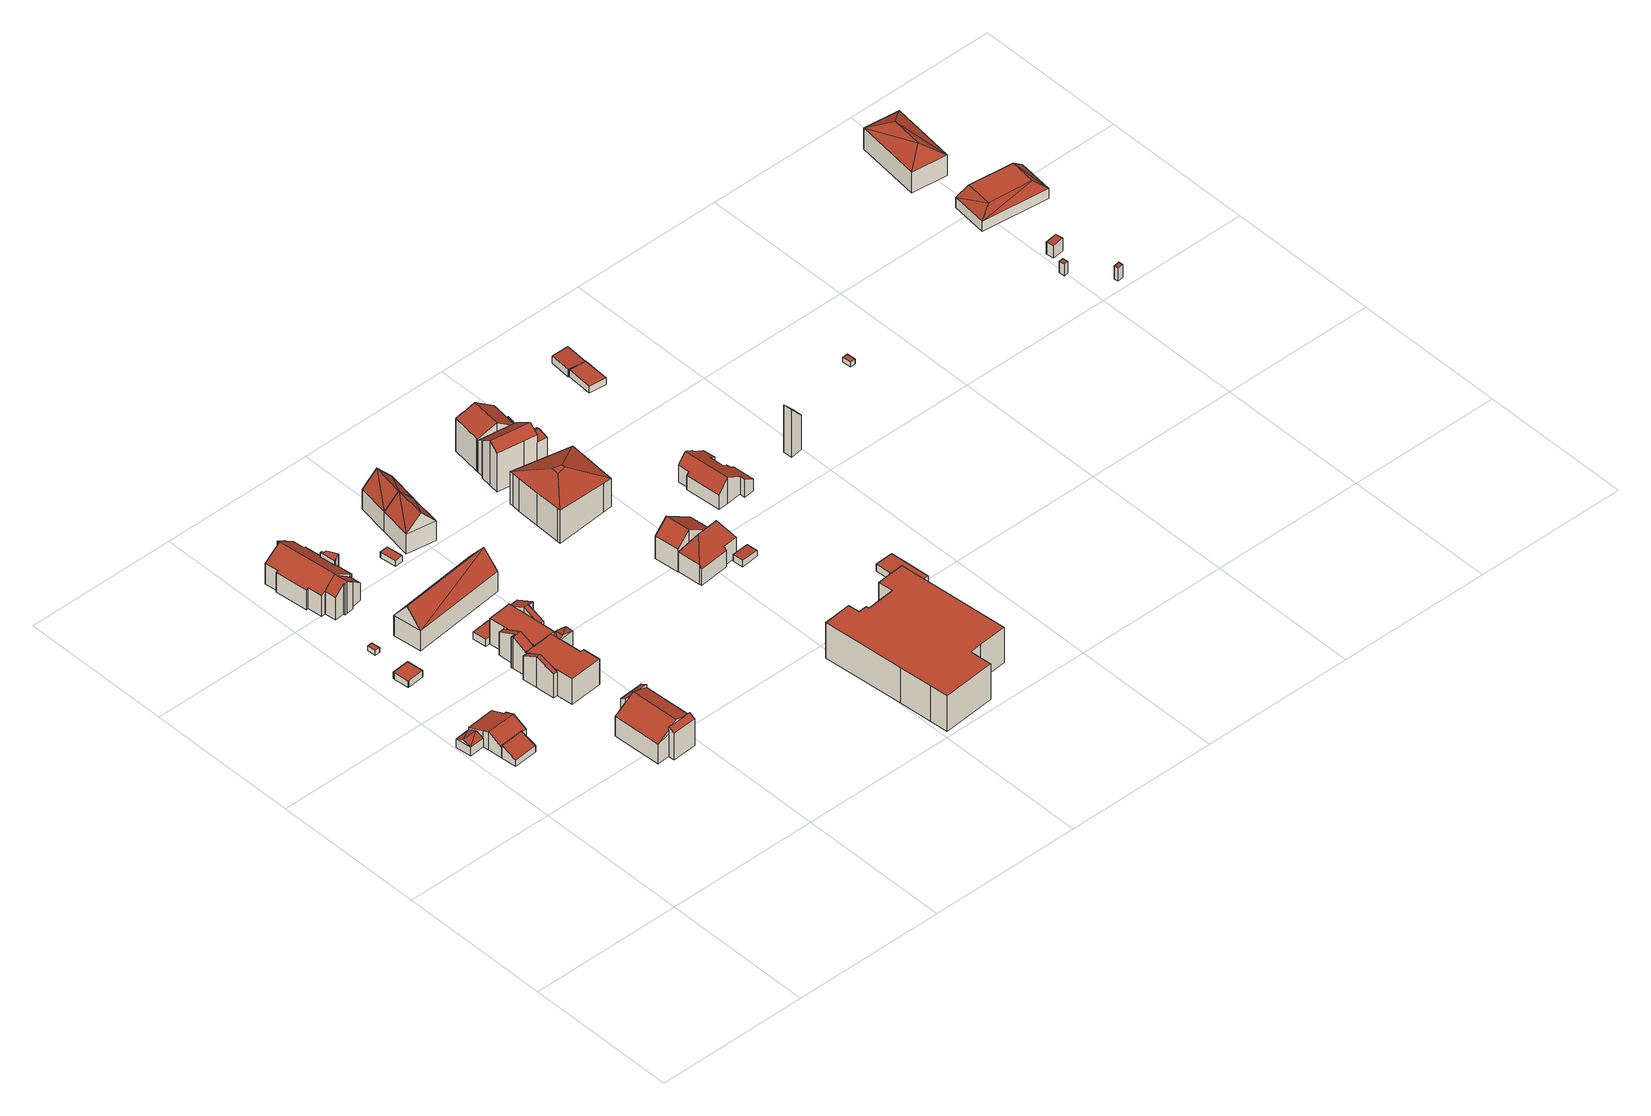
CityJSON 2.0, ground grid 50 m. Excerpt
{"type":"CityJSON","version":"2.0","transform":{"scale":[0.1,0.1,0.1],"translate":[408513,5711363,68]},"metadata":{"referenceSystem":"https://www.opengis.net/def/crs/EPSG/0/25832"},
"CityObjects":{
"building1":{"type":"Building","attributes":{"Gemeindeschluessel":"05978036","Geometrietyp2DReferenz":"3000","function":"31001_2460","roofType":"2100","measuredHeight":4.39},"geometry":[{"type":"MultiSurface","lod":"2","boundaries":[[[0,1,2,3]],[[1,4,5,2]],[[4,6,7,5]],[[6,0,3,7]],[[6,4,1,0]],[[3,2,5,7]]],"semantics":{"surfaces":[{"type":"WallSurface"},{"type":"RoofSurface"},{"type":"GroundSurface"}],"values":[0,0,0,0,1,2]}}]},
"building2":{"type":"Building","attributes":{"Gemeindeschluessel":"05978036","Geometrietyp2DReferenz":"3000","function":"31001_1000"},"children":["building2-1","building2-2"]},
"building2-1":{"type":"BuildingPart","attributes":{"roofType":"3100","measuredHeight":4.25},"parents":["building2"],"geometry":[{"type":"MultiSurface","lod":"2","boundaries":[[[8,9,10,11]],[[9,12,13,10]],[[12,14,15,13]],[[12,9,16]],[[17,9,8]],[[9,17,16]],[[14,16,17]],[[16,14,12]],[[11,10,13,15]],[[11,15,14,8]],[[8,14,17]]],"semantics":{"surfaces":[{"type":"WallSurface"},{"type":"RoofSurface"},{"type":"GroundSurface"},{"type":"ClosureSurface"}],"values":[0,0,0,0,1,1,1,1,2,3,3]}}]},
"building2-2":{"type":"BuildingPart","attributes":{"roofType":"3100","measuredHeight":6.47},"parents":["building2"],"geometry":[{"type":"MultiSurface","lod":"2","boundaries":[[[18,19,20,21]],[[19,22,8,11,20]],[[23,24,25,15,14]],[[24,26,27,25]],[[26,28,29,27]],[[28,30,31,29]],[[30,32,33,31]],[[32,34,35,33]],[[34,18,21,35]],[[30,28,26,24,23,22,19]],[[19,18,34,32,30]],[[21,20,11,15,25,27,29,31,33,35]],[[23,14,17,8,22]],[[14,15,11,8]],[[14,8,17]]],"semantics":{"surfaces":[{"type":"WallSurface"},{"type":"RoofSurface"},{"type":"GroundSurface"},{"type":"ClosureSurface"}],"values":[0,0,0,0,0,0,0,0,0,1,1,2,0,3,3]}}]},
"building3":{"type":"Building","attributes":{"Gemeindeschluessel":"05978036","Geometrietyp2DReferenz":"3000","function":"31001_2460","roofType":"1000","measuredHeight":2.22},"geometry":[{"type":"MultiSurface","lod":"2","boundaries":[[[36,37,38,39]],[[37,40,41,38]],[[40,42,43,41]],[[42,44,45,43]],[[44,46,47,45]],[[46,36,39,47]],[[46,44,42,40,37,36]],[[39,38,41,43,45,47]]],"semantics":{"surfaces":[{"type":"WallSurface"},{"type":"RoofSurface"},{"type":"GroundSurface"}],"values":[0,0,0,0,0,0,1,2]}}]},
"building4":{"type":"Building","attributes":{"Gemeindeschluessel":"05978036","Geometrietyp2DReferenz":"3000","function":"31001_2500","roofType":"1000","measuredHeight":1.72},"geometry":[{"type":"MultiSurface","lod":"2","boundaries":[[[48,49,50,51]],[[49,52,53,50]],[[52,54,55,53]],[[54,48,51,55]],[[54,52,49,48]],[[51,50,53,55]]],"semantics":{"surfaces":[{"type":"WallSurface"},{"type":"RoofSurface"},{"type":"GroundSurface"}],"values":[0,0,0,0,1,2]}}]},
"building5":{"type":"Building","attributes":{"Gemeindeschluessel":"05978036","Geometrietyp2DReferenz":"3000","function":"31001_2000"},"children":["building5-1","building5-2","building5-3"]},
"building5-1":{"type":"BuildingPart","attributes":{"roofType":"3100","measuredHeight":11.68},"parents":["building5"],"geometry":[{"type":"MultiSurface","lod":"2","boundaries":[[[56,57,58,59]],[[60,61,62,63]],[[57,56,64,65,66,67]],[[61,60,68,69,66,65,70,71]],[[59,58,72,63,62,73]],[[60,63,72,74]],[[74,72,58,57]],[[73,62,61,75]],[[59,73,75,56]],[[74,68,60]],[[67,66,69]],[[57,67,69,68,74]],[[65,64,70]],[[71,75,61]],[[70,64,56,75,71]]],"semantics":{"surfaces":[{"type":"WallSurface"},{"type":"RoofSurface"},{"type":"GroundSurface"},{"type":"ClosureSurface"}],"values":[0,0,1,1,2,0,3,0,3,0,0,3,0,0,3]}}]},
"building5-2":{"type":"BuildingPart","attributes":{"roofType":"2100","measuredHeight":10.91},"parents":["building5"],"geometry":[{"type":"MultiSurface","lod":"2","boundaries":[[[76,77,56,59,78]],[[79,80,81,73,75,71]],[[80,76,78,81]],[[80,79,70,64,77,76]],[[78,59,73,81]],[[71,70,79]],[[64,56,77]],[[73,59,56,75]],[[75,56,64,70,71]]],"semantics":{"surfaces":[{"type":"WallSurface"},{"type":"RoofSurface"},{"type":"GroundSurface"},{"type":"ClosureSurface"}],"values":[0,0,0,1,2,0,0,3,3]}}]},
"building5-3":{"type":"BuildingPart","attributes":{"roofType":"2100","measuredHeight":10.72},"parents":["building5"],"geometry":[{"type":"MultiSurface","lod":"2","boundaries":[[[82,83,68,74,72,84]],[[85,86,87,58,57]],[[86,82,84,87]],[[86,85,67,69,83,82]],[[84,72,58,87]],[[85,57,67]],[[69,68,83]],[[57,58,72,74]],[[57,74,68,69,67]]],"semantics":{"surfaces":[{"type":"WallSurface"},{"type":"RoofSurface"},{"type":"GroundSurface"},{"type":"ClosureSurface"}],"values":[0,0,0,1,2,0,0,3,3]}}]},
"building6":{"type":"Building","attributes":{"Gemeindeschluessel":"05978036","Geometrietyp2DReferenz":"3000","function":"31001_1000"},"children":["building6-1","building6-2","building6-3"]},
"building6-1":{"type":"BuildingPart","attributes":{"roofType":"9999","measuredHeight":9.09},"parents":["building6"],"geometry":[{"type":"MultiSurface","lod":"2","boundaries":[[[88,89,90,91,92,93,94,95,96,97]],[[97,96,98,99,100]],[[101,98,96,95]],[[102,101,95,94]],[[103,102,94,93]],[[93,92,104,105,103]],[[92,91,106,104]],[[91,90,107,106]],[[90,89,108,107]],[[89,88,109,108]],[[88,97,100,109]],[[101,110,99,98]],[[102,111,110,101]],[[103,105,111,102]],[[100,99,110,111,105,104,106,107,108,109]]],"semantics":{"surfaces":[{"type":"RoofSurface"},{"type":"WallSurface"},{"type":"GroundSurface"}],"values":[0,1,1,1,1,1,1,1,1,1,1,1,1,1,2]}}]},
"building6-2":{"type":"BuildingPart","attributes":{"roofType":"3100","measuredHeight":11.59},"parents":["building6"],"geometry":[{"type":"MultiSurface","lod":"2","boundaries":[[[112,113,114,115]],[[113,116,117,114]],[[116,118,119,117]],[[118,120,121,119]],[[120,122,123,121]],[[122,124,125,123]],[[126,127,128,129]],[[127,112,115,128]],[[130,131,124,122,120,118,116]],[[116,113,112,127,126,132,133,130]],[[115,114,117,119,121,123,125,134,135,129,128]],[[136,131,130]],[[134,125,124,131,136]],[[133,136,130]],[[126,129,135,132]],[[132,135,134,136,133]]],"semantics":{"surfaces":[{"type":"WallSurface"},{"type":"RoofSurface"},{"type":"GroundSurface"},{"type":"ClosureSurface"}],"values":[0,0,0,0,0,0,0,0,1,1,2,0,3,0,3,3]}}]},
"building6-3":{"type":"BuildingPart","attributes":{"roofType":"3100","measuredHeight":11.38},"parents":["building6"],"geometry":[{"type":"MultiSurface","lod":"2","boundaries":[[[137,138,139,140]],[[138,141,142,139]],[[141,103,105,142]],[[98,143,144,99]],[[143,145,126,129,144]],[[146,147,148,125,124]],[[147,149,150,148]],[[149,151,152,150]],[[151,153,154,152]],[[153,155,156,154]],[[155,157,158,156]],[[157,159,160,158]],[[159,161,162,160]],[[161,163,164,162]],[[163,165,166,164]],[[165,167,168,166]],[[167,137,140,168]],[[163,161,159,157,155,153,151,149,147,146,131,136,133,169]],[[169,145,143,98,101,102,103,141,138,137,167,165,163]],[[140,139,142,105,111,110,99,144,129,135,134,125,148,150,152,154,156,158,160,162,164,166,168]],[[111,105,103,102]],[[101,110,111,102]],[[98,99,110,101]],[[132,126,145,169]],[[135,129,126,132]],[[146,124,131]],[[133,132,169]],[[124,125,134,136,131]],[[136,134,135,132,133]]],"semantics":{"surfaces":[{"type":"WallSurface"},{"type":"RoofSurface"},{"type":"GroundSurface"},{"type":"ClosureSurface"}],"values":[0,0,0,0,0,0,0,0,0,0,0,0,0,0,0,0,0,1,1,2,3,3,3,0,3,0,0,3,3]}}]},
"building7":{"type":"Building","attributes":{"Gemeindeschluessel":"05978036","Geometrietyp2DReferenz":"3000","function":"31001_1000"},"children":["building7-1","building7-2","building7-3","building7-4","building7-5","building7-6"]},
"building7-1":{"type":"BuildingPart","attributes":{"roofType":"3100","measuredHeight":11.23},"parents":["building7"],"geometry":[{"type":"MultiSurface","lod":"2","boundaries":[[[170,171,172,173]],[[174,175,176,177]],[[175,178,179,176]],[[178,180,181,179]],[[180,170,173,181]],[[175,174,182,183,184,185]],[[185,186,171,170,180,178,175]],[[173,172,187,188,189,177,176,179,181]],[[190,186,185]],[[187,172,171,186,190]],[[184,190,185]],[[187,190,184,183,188]],[[189,188,183,182]],[[177,189,182,174]]],"semantics":{"surfaces":[{"type":"WallSurface"},{"type":"RoofSurface"},{"type":"GroundSurface"},{"type":"ClosureSurface"}],"values":[0,0,0,0,0,1,1,2,0,3,0,3,3,3]}}]},
"building7-2":{"type":"BuildingPart","attributes":{"roofType":"1000","measuredHeight":9.14},"parents":["building7"],"geometry":[{"type":"MultiSurface","lod":"2","boundaries":[[[191,192,193,194]],[[192,195,196,197,193]],[[198,199,200,201,202,203]],[[204,191,194,172,171]],[[204,186,190,184,205,206,199,198,207,208,209,195,192,191]],[[194,193,197,210,202,201,211,188,187,172]],[[209,196,195]],[[203,207,198]],[[202,210,208,207,203]],[[210,197,196,209,208]],[[212,200,199,206]],[[211,201,200,212]],[[188,211,212,206,205,183]],[[184,183,205]],[[171,186,204]],[[172,187,190,186,171]],[[187,188,183,184,190]]],"semantics":{"surfaces":[{"type":"WallSurface"},{"type":"RoofSurface"},{"type":"GroundSurface"},{"type":"ClosureSurface"}],"values":[0,0,0,0,1,2,0,0,3,3,0,3,3,0,0,3,3]}}]},
"building7-3":{"type":"BuildingPart","attributes":{"roofType":"3100","measuredHeight":8.81},"parents":["building7"],"geometry":[{"type":"MultiSurface","lod":"2","boundaries":[[[213,214,215,216]],[[200,217,218,201]],[[217,213,216,218]],[[219,213,217]],[[217,220,219]],[[214,219,220]],[[220,221,212,214]],[[212,221,200]],[[200,221,220,217]],[[213,219,214]],[[216,215,211,201,218]],[[211,215,214,212]],[[201,211,212,200]]],"semantics":{"surfaces":[{"type":"WallSurface"},{"type":"RoofSurface"},{"type":"GroundSurface"},{"type":"ClosureSurface"}],"values":[0,0,0,1,1,1,1,0,0,0,2,3,3]}}]},
"building7-4":{"type":"BuildingPart","attributes":{"roofType":"3100","measuredHeight":11.18},"parents":["building7"],"geometry":[{"type":"MultiSurface","lod":"2","boundaries":[[[222,203,202,223]],[[196,224,225,197]],[[224,226,227,225]],[[226,228,229,227]],[[228,230,231,229]],[[230,222,223,231]],[[226,224,196,209,232]],[[232,207,203,222,230,228,226]],[[223,202,210,197,225,227,229,231]],[[208,207,232]],[[210,202,203,207,208]],[[209,208,232]],[[210,208,209,196,197]]],"semantics":{"surfaces":[{"type":"WallSurface"},{"type":"RoofSurface"},{"type":"GroundSurface"},{"type":"ClosureSurface"}],"values":[0,0,0,0,0,0,1,1,2,0,3,0,3]}}]},
"building7-5":{"type":"BuildingPart","attributes":{"roofType":"3100","measuredHeight":11.1},"parents":["building7"],"geometry":[{"type":"MultiSurface","lod":"2","boundaries":[[[233,234,235,236]],[[234,237,238,235]],[[237,239,240,238]],[[239,241,242,240]],[[237,234,233,243,244]],[[244,245,241,239,237]],[[246,236,235,238,240,242]],[[243,247,244]],[[233,236,246,247,243]],[[247,245,244]],[[242,241,245,247,246]]],"semantics":{"surfaces":[{"type":"WallSurface"},{"type":"RoofSurface"},{"type":"GroundSurface"},{"type":"ClosureSurface"}],"values":[0,0,0,0,1,1,2,0,3,0,3]}}]},
"building7-6":{"type":"BuildingPart","attributes":{"roofType":"1000","measuredHeight":9.16},"parents":["building7"],"geometry":[{"type":"MultiSurface","lod":"2","boundaries":[[[248,249,250,215,214]],[[249,251,252,250]],[[251,253,254,252]],[[253,255,256,254]],[[255,257,233,236,256]],[[258,259,174,177,242,241]],[[260,182,189,182]],[[260,259,258,245,247,243,257,255,253,251,249,248,206,205]],[[188,211,215,250,252,254,256,236,246,242,177,189]],[[188,183,205,206,212,211]],[[214,212,206,248]],[[214,215,211,212]],[[241,245,258]],[[243,233,257]],[[246,236,233,243,247]],[[242,246,247,245,241]],[[182,174,259,260]],[[182,189,177,174]],[[183,182,260,205]],[[183,188,189,182]]],"semantics":{"surfaces":[{"type":"WallSurface"},{"type":"RoofSurface"},{"type":"GroundSurface"},{"type":"ClosureSurface"}],"values":[0,0,0,0,0,0,0,1,2,3,0,3,0,0,3,3,0,3,0,3]}}]},
"building8":{"type":"Building","attributes":{"Gemeindeschluessel":"05978036","Geometrietyp2DReferenz":"3000","function":"31001_2460","roofType":"1000","measuredHeight":2.55},"geometry":[{"type":"MultiSurface","lod":"2","boundaries":[[[261,262,263,264]],[[262,265,266,263]],[[265,267,193,266]],[[267,268,194,193]],[[268,261,264,194]],[[268,267,265,262,261]],[[264,263,266,193,194]]],"semantics":{"surfaces":[{"type":"WallSurface"},{"type":"RoofSurface"},{"type":"GroundSurface"}],"values":[0,0,0,0,0,1,2]}}]},
"building9":{"type":"Building","attributes":{"Gemeindeschluessel":"05978036","Geometrietyp2DReferenz":"3000","function":"31001_1000","roofType":"3100","measuredHeight":13.26},"geometry":[{"type":"MultiSurface","lod":"2","boundaries":[[[269,270,271,272]],[[270,273,274,271]],[[273,275,276,274]],[[275,269,272,276]],[[273,270,277]],[[269,275,278]],[[270,278,277]],[[278,270,269]],[[275,277,278]],[[277,275,273]],[[272,271,274,276]]],"semantics":{"surfaces":[{"type":"WallSurface"},{"type":"RoofSurface"},{"type":"GroundSurface"}],"values":[0,0,0,0,0,0,1,1,1,1,2]}}]},
"building10":{"type":"Building","attributes":{"Gemeindeschluessel":"05978036","Geometrietyp2DReferenz":"3000","function":"31001_2460","roofType":"1000","measuredHeight":2.12},"geometry":[{"type":"MultiSurface","lod":"2","boundaries":[[[279,280,281,282]],[[280,283,284,281]],[[283,285,286,284]],[[285,279,282,286]],[[285,283,280,279]],[[282,281,284,286]]],"semantics":{"surfaces":[{"type":"WallSurface"},{"type":"RoofSurface"},{"type":"GroundSurface"}],"values":[0,0,0,0,1,2]}}]},
"building11":{"type":"Building","attributes":{"Gemeindeschluessel":"05978036","Geometrietyp2DReferenz":"3000","function":"31001_1000","roofType":"3100","measuredHeight":12.4},"geometry":[{"type":"MultiSurface","lod":"2","boundaries":[[[287,288,289,290]],[[288,291,292,289]],[[291,293,294,292]],[[293,287,290,294]],[[291,288,295]],[[287,293,296]],[[295,287,296]],[[287,295,288]],[[291,296,293]],[[296,291,295]],[[290,289,292,294]]],"semantics":{"surfaces":[{"type":"WallSurface"},{"type":"RoofSurface"},{"type":"GroundSurface"}],"values":[0,0,0,0,0,0,1,1,1,1,2]}}]},
"building12":{"type":"Building","attributes":{"Gemeindeschluessel":"05978036","Geometrietyp2DReferenz":"3000","function":"31001_1000","roofType":"3100","measuredHeight":12.44},"geometry":[{"type":"MultiSurface","lod":"2","boundaries":[[[297,298,299,294]],[[298,300,301,299]],[[300,302,290,301]],[[302,297,294,290]],[[300,298,303]],[[297,302,296]],[[297,303,298]],[[303,297,296]],[[296,300,303]],[[300,296,302]],[[294,299,301,290]]],"semantics":{"surfaces":[{"type":"WallSurface"},{"type":"RoofSurface"},{"type":"GroundSurface"}],"values":[0,0,0,0,0,0,1,1,1,1,2]}}]},
"building13":{"type":"Building","attributes":{"Gemeindeschluessel":"05978036","Geometrietyp2DReferenz":"3000","function":"31001_3015","roofType":"1000","measuredHeight":12.8},"geometry":[{"type":"MultiSurface","lod":"2","boundaries":[[[304,305,306,307]],[[305,308,309,306]],[[308,310,311,309]],[[310,312,313,311]],[[312,314,315,313]],[[314,316,317,315]],[[316,318,319,317]],[[318,320,321,319]],[[320,322,323,321]],[[322,324,325,323]],[[324,326,327,325]],[[326,328,329,327]],[[328,330,331,329]],[[330,332,333,331]],[[332,304,307,333]],[[332,330,328,326,324,322,320,318,316,314,312,310,308,305,304]],[[307,306,309,311,313,315,317,319,321,323,325,327,329,331,333]]],"semantics":{"surfaces":[{"type":"WallSurface"},{"type":"RoofSurface"},{"type":"GroundSurface"}],"values":[0,0,0,0,0,0,0,0,0,0,0,0,0,0,0,1,2]}}]},
"building14":{"type":"Building","attributes":{"Gemeindeschluessel":"05978036","Geometrietyp2DReferenz":"3000","function":"31001_1000","roofType":"5000","measuredHeight":13.43},"geometry":[{"type":"MultiSurface","lod":"2","boundaries":[[[334,335,336,337]],[[335,338,339,336]],[[338,340,341,339]],[[340,342,343,341]],[[342,344,345,343]],[[344,346,347,345]],[[346,348,349,347]],[[348,350,351,349]],[[350,334,337,351]],[[346,344,342,340,338,352,353]],[[338,335,352]],[[335,334,350,348,353,352]],[[348,346,353]],[[337,336,339,341,343,345,347,349,351]]],"semantics":{"surfaces":[{"type":"WallSurface"},{"type":"RoofSurface"},{"type":"GroundSurface"}],"values":[0,0,0,0,0,0,0,0,0,1,1,1,1,2]}}]},
"building15":{"type":"Building","attributes":{"Gemeindeschluessel":"05978036","Geometrietyp2DReferenz":"3000","function":"31001_1000","roofType":"3100","measuredHeight":12.25},"geometry":[{"type":"MultiSurface","lod":"2","boundaries":[[[354,355,356,357]],[[355,358,359,356]],[[358,360,361,359]],[[360,362,363,361]],[[362,364,365,363]],[[364,366,367,365]],[[366,368,369,367]],[[368,370,371,369]],[[370,354,357,371]],[[366,364,362,360]],[[360,358,355,354,370,368,366]],[[357,356,359,361,363,365,367,369,371]]],"semantics":{"surfaces":[{"type":"WallSurface"},{"type":"RoofSurface"},{"type":"GroundSurface"}],"values":[0,0,0,0,0,0,0,0,0,1,1,2]}}]},
"building16":{"type":"Building","attributes":{"Gemeindeschluessel":"05978036","Geometrietyp2DReferenz":"3000","function":"31001_1000","roofType":"9999","measuredHeight":14.94},"geometry":[{"type":"MultiSurface","lod":"2","boundaries":[[[372,373,374,375]],[[373,376,377,374]],[[376,378,379,377]],[[378,380,381,379]],[[380,382,383,381]],[[382,384,385,383]],[[384,386,387,385]],[[386,388,389,387]],[[388,390,391,389]],[[390,372,375,391]],[[372,390,392,393]],[[376,373,372,393,394]],[[386,384,382,380,378,376,394,395]],[[390,388,386,395,392]],[[395,394,393,392]],[[375,374,377,379,381,383,385,387,389,391]]],"semantics":{"surfaces":[{"type":"WallSurface"},{"type":"RoofSurface"},{"type":"GroundSurface"}],"values":[0,0,0,0,0,0,0,0,0,0,1,1,1,1,1,2]}}]},
"building17":{"type":"Building","attributes":{"Gemeindeschluessel":"05978036","Geometrietyp2DReferenz":"3000","function":"31001_1100"},"children":["building17-1","building17-2"]},
"building17-1":{"type":"BuildingPart","attributes":{"roofType":"3100","measuredHeight":11.83},"parents":["building17"],"geometry":[{"type":"MultiSurface","lod":"2","boundaries":[[[396,397,398,399]],[[397,400,401,398]],[[400,402,403,401]],[[402,404,405,403]],[[404,406,407,405]],[[406,408,409,407]],[[404,402,400,397,396,410]],[[410,411,408,406,404]],[[412,399,398,401,403,405,407,409,413]],[[396,399,412,410]],[[412,413,411,410]],[[413,409,408,411]]],"semantics":{"surfaces":[{"type":"WallSurface"},{"type":"RoofSurface"},{"type":"GroundSurface"},{"type":"ClosureSurface"}],"values":[0,0,0,0,0,0,1,1,2,3,3,3]}}]},
"building17-2":{"type":"BuildingPart","attributes":{"roofType":"3100","measuredHeight":16.18},"parents":["building17"],"geometry":[{"type":"MultiSurface","lod":"2","boundaries":[[[414,415,416,417]],[[415,418,419,416]],[[418,420,421,419]],[[420,422,423,421]],[[422,424,425,423]],[[424,426,396,399,425]],[[427,428,429,409,408]],[[428,414,417,429]],[[430,426,424,422,420,418,415]],[[415,414,428,427,430]],[[417,416,419,421,423,425,399,412,413,409,429]],[[411,410,396,426,430]],[[412,399,396,410]],[[413,412,410,411]],[[427,408,411,430]],[[413,411,408,409]]],"semantics":{"surfaces":[{"type":"WallSurface"},{"type":"RoofSurface"},{"type":"GroundSurface"},{"type":"ClosureSurface"}],"values":[0,0,0,0,0,0,0,0,1,1,2,0,3,3,0,3]}}]},
"building18":{"type":"Building","attributes":{"Gemeindeschluessel":"05978036","Geometrietyp2DReferenz":"3000","function":"31001_2460","roofType":"2100","measuredHeight":2.41},"geometry":[{"type":"MultiSurface","lod":"2","boundaries":[[[431,432,433,434]],[[432,435,436,433]],[[435,437,438,436]],[[437,431,434,438]],[[437,435,432,431]],[[434,433,436,438]]],"semantics":{"surfaces":[{"type":"WallSurface"},{"type":"RoofSurface"},{"type":"GroundSurface"}],"values":[0,0,0,0,1,2]}}]},
"building19":{"type":"Building","attributes":{"Gemeindeschluessel":"05978036","Geometrietyp2DReferenz":"3000","function":"31001_2460","roofType":"1000","measuredHeight":2.88},"geometry":[{"type":"MultiSurface","lod":"2","boundaries":[[[439,440,441,442]],[[440,443,444,441]],[[443,445,446,444]],[[445,447,448,446]],[[447,449,450,448]],[[449,439,442,450]],[[449,447,445,443,440,439]],[[442,441,444,446,448,450]]],"semantics":{"surfaces":[{"type":"WallSurface"},{"type":"RoofSurface"},{"type":"GroundSurface"}],"values":[0,0,0,0,0,0,1,2]}}]},
"building20":{"type":"Building","attributes":{"Gemeindeschluessel":"05978036","Geometrietyp2DReferenz":"3000","function":"51009_1610","roofType":"2100","measuredHeight":3.64},"geometry":[{"type":"MultiSurface","lod":"2","boundaries":[[[451,452,453,454]],[[452,455,456,453]],[[455,457,458,456]],[[457,459,460,458]],[[459,461,462,460]],[[461,451,454,462]],[[461,459,457,455,452,451]],[[454,453,456,458,460,462]]],"semantics":{"surfaces":[{"type":"WallSurface"},{"type":"RoofSurface"},{"type":"GroundSurface"}],"values":[0,0,0,0,0,0,1,2]}}]},
"building21":{"type":"Building","attributes":{"Gemeindeschluessel":"05978036","Geometrietyp2DReferenz":"3000","function":"31001_1100"},"children":["building21-1","building21-2"]},
"building21-1":{"type":"BuildingPart","attributes":{"roofType":"3100","measuredHeight":14.34},"parents":["building21"],"geometry":[{"type":"MultiSurface","lod":"2","boundaries":[[[463,464,465,466,467]],[[464,468,469,465]],[[468,470,471,469]],[[470,472,473,471]],[[472,474,475,473]],[[474,476,460,475]],[[476,477,458,460]],[[477,478,479,458]],[[478,480,456,479]],[[480,481,482,456]],[[481,483,484,485,482]],[[478,477,476,474,472,470,468]],[[468,464,463,483,481,480,478]],[[485,466,465,469,471,473,475,460,458,479,456,482]],[[467,484,483,463]],[[467,466,485,484]]],"semantics":{"surfaces":[{"type":"WallSurface"},{"type":"RoofSurface"},{"type":"GroundSurface"},{"type":"ClosureSurface"}],"values":[0,0,0,0,0,0,0,0,0,0,0,1,1,2,0,3]}}]},
"building21-2":{"type":"BuildingPart","attributes":{"roofType":"2100","measuredHeight":4.24},"parents":["building21"],"geometry":[{"type":"MultiSurface","lod":"2","boundaries":[[[486,487,488,489]],[[487,490,491,488]],[[490,492,493,491]],[[492,494,495,493]],[[494,496,497,495]],[[496,498,499,497]],[[498,467,466,499]],[[484,500,501,485]],[[500,486,489,501]],[[500,484,467,498,496,494,492,490,487,486]],[[489,488,491,493,495,497,499,466,485,501]],[[485,466,467,484]]],"semantics":{"surfaces":[{"type":"WallSurface"},{"type":"RoofSurface"},{"type":"GroundSurface"},{"type":"ClosureSurface"}],"values":[0,0,0,0,0,0,0,0,0,1,2,3]}}]},
"building22":{"type":"Building","attributes":{"Gemeindeschluessel":"05978036","Geometrietyp2DReferenz":"3000","function":"31001_2460","roofType":"2100","measuredHeight":3.07},"geometry":[{"type":"MultiSurface","lod":"2","boundaries":[[[502,503,504,505]],[[503,506,507,504]],[[506,508,509,507]],[[508,510,511,509]],[[510,512,513,511]],[[512,514,515,513]],[[514,516,517,515]],[[516,502,505,517]],[[516,514,512,510,508,506,503,502]],[[505,504,507,509,511,513,515,517]]],"semantics":{"surfaces":[{"type":"WallSurface"},{"type":"RoofSurface"},{"type":"GroundSurface"}],"values":[0,0,0,0,0,0,0,0,1,2]}}]},
"building23":{"type":"Building","attributes":{"Gemeindeschluessel":"05978036","Geometrietyp2DReferenz":"3000","function":"31001_2500","roofType":"1000","measuredHeight":2.53},"geometry":[{"type":"MultiSurface","lod":"2","boundaries":[[[518,519,520,521]],[[519,522,523,520]],[[522,524,525,523]],[[524,526,527,525]],[[526,528,529,527]],[[528,530,531,529]],[[530,518,521,531]],[[530,528,526,524,522,519,518]],[[521,520,523,525,527,529,531]]],"semantics":{"surfaces":[{"type":"WallSurface"},{"type":"RoofSurface"},{"type":"GroundSurface"}],"values":[0,0,0,0,0,0,0,1,2]}}]},
"building24":{"type":"Building","attributes":{"Gemeindeschluessel":"05978036","Geometrietyp2DReferenz":"3000","function":"31001_1000","roofType":"3100","measuredHeight":9.23},"geometry":[{"type":"MultiSurface","lod":"2","boundaries":[[[532,533,534,535]],[[533,536,537,534]],[[536,538,539,537]],[[538,540,541,539]],[[540,542,543,541]],[[542,544,545,543]],[[544,546,547,545]],[[546,548,549,547]],[[542,540,538,536,533,532,550,551,552,553,554,555,556,557,558,559,560]],[[560,561,548,546,544,542]],[[549,562,563,564,565,566,567,568,569,570,571,572,573,535,534,537,539,541,543,545,547]],[[548,561,562,549]],[[561,560,563,562]],[[560,559,564,563]],[[559,558,565,564]],[[558,557,566,565]],[[557,556,567,566]],[[556,555,568,567]],[[555,554,569,568]],[[554,553,570,569]],[[553,552,571,570]],[[552,551,572,571]],[[551,550,573,572]],[[550,532,535,573]]],"semantics":{"surfaces":[{"type":"WallSurface"},{"type":"RoofSurface"},{"type":"GroundSurface"}],"values":[0,0,0,0,0,0,0,0,1,1,2,0,0,0,0,0,0,0,0,0,0,0,0,0]}}]},
"building25":{"type":"Building","attributes":{"Gemeindeschluessel":"05978036","Geometrietyp2DReferenz":"3000","function":"31001_2460","roofType":"1000","measuredHeight":2.41},"geometry":[{"type":"MultiSurface","lod":"2","boundaries":[[[574,575,576,577]],[[575,578,579,576]],[[578,580,581,579]],[[580,574,577,581]],[[580,578,575,574]],[[577,576,579,581]]],"semantics":{"surfaces":[{"type":"WallSurface"},{"type":"RoofSurface"},{"type":"GroundSurface"}],"values":[0,0,0,0,1,2]}}]},
"building26":{"type":"Building","attributes":{"Gemeindeschluessel":"05978036","Geometrietyp2DReferenz":"3000","function":"31001_2460","roofType":"2100","measuredHeight":17.11},"geometry":[{"type":"MultiSurface","lod":"2","boundaries":[[[582,583,584,585]],[[583,586,587,584]],[[586,588,589,587]],[[588,582,585,589]],[[588,586,583,582]],[[585,584,587,589]]],"semantics":{"surfaces":[{"type":"WallSurface"},{"type":"RoofSurface"},{"type":"GroundSurface"}],"values":[0,0,0,0,1,2]}}]},
"building27":{"type":"Building","attributes":{"Gemeindeschluessel":"05978036","Geometrietyp2DReferenz":"3000","function":"31001_2460","roofType":"2100","measuredHeight":2.7},"geometry":[{"type":"MultiSurface","lod":"2","boundaries":[[[590,591,592,593]],[[591,594,595,592]],[[594,596,576,595]],[[596,597,577,576]],[[597,590,593,577]],[[597,596,594,591,590]],[[593,592,595,576,577]]],"semantics":{"surfaces":[{"type":"WallSurface"},{"type":"RoofSurface"},{"type":"GroundSurface"}],"values":[0,0,0,0,0,1,2]}}]},
"building28":{"type":"Building","attributes":{"Gemeindeschluessel":"05978036","Geometrietyp2DReferenz":"3000","function":"31001_2500","roofType":"1000","measuredHeight":1.69},"geometry":[{"type":"MultiSurface","lod":"2","boundaries":[[[598,599,600,601]],[[599,602,603,600]],[[602,604,605,603]],[[604,598,601,605]],[[604,602,599,598]],[[601,600,603,605]]],"semantics":{"surfaces":[{"type":"WallSurface"},{"type":"RoofSurface"},{"type":"GroundSurface"}],"values":[0,0,0,0,1,2]}}]},
"building29":{"type":"Building","attributes":{"Gemeindeschluessel":"05978036","Geometrietyp2DReferenz":"3000","function":"51009_1610","roofType":"2100","measuredHeight":4.13},"geometry":[{"type":"MultiSurface","lod":"2","boundaries":[[[606,607,608,609]],[[607,610,611,608]],[[610,612,613,611]],[[612,606,609,613]],[[612,610,607,606]],[[609,608,611,613]]],"semantics":{"surfaces":[{"type":"WallSurface"},{"type":"RoofSurface"},{"type":"GroundSurface"}],"values":[0,0,0,0,1,2]}}]},
"building30":{"type":"Building","attributes":{"Gemeindeschluessel":"05978036","Geometrietyp2DReferenz":"3000","function":"51009_1610","roofType":"2100","measuredHeight":4.78},"geometry":[{"type":"MultiSurface","lod":"2","boundaries":[[[614,615,616,617]],[[615,618,619,616]],[[618,620,621,619]],[[620,614,617,621]],[[620,618,615,614]],[[617,616,619,621]]],"semantics":{"surfaces":[{"type":"WallSurface"},{"type":"RoofSurface"},{"type":"GroundSurface"}],"values":[0,0,0,0,1,2]}}]},
"building31":{"type":"Building","attributes":{"Gemeindeschluessel":"05978036","Geometrietyp2DReferenz":"3000","function":"51009_1610","roofType":"2100","measuredHeight":4.63},"geometry":[{"type":"MultiSurface","lod":"2","boundaries":[[[622,623,624,625]],[[623,626,627,624]],[[626,628,629,627]],[[628,622,625,629]],[[628,626,623,622]],[[625,624,627,629]]],"semantics":{"surfaces":[{"type":"WallSurface"},{"type":"RoofSurface"},{"type":"GroundSurface"}],"values":[0,0,0,0,1,2]}}]},
"building32":{"type":"Building","attributes":{"Gemeindeschluessel":"05978036","Geometrietyp2DReferenz":"3000","function":"31001_1000","roofType":"9999","measuredHeight":7.41},"geometry":[{"type":"MultiSurface","lod":"2","boundaries":[[[630,631,632,633]],[[631,634,635,632]],[[634,636,637,635]],[[636,630,633,637]],[[631,638,639]],[[638,631,630]],[[634,639,640]],[[639,634,631]],[[640,636,634]],[[636,640,641]],[[630,641,638]],[[641,630,636]],[[641,640,639,638]],[[633,632,635,637]]],"semantics":{"surfaces":[{"type":"WallSurface"},{"type":"RoofSurface"},{"type":"GroundSurface"}],"values":[0,0,0,0,1,1,1,1,1,1,1,1,1,2]}}]},
"building33":{"type":"Building","attributes":{"Gemeindeschluessel":"05978036","Geometrietyp2DReferenz":"3000","function":"31001_1000","roofType":"3200","measuredHeight":11.27},"geometry":[{"type":"MultiSurface","lod":"2","boundaries":[[[642,643,644,645]],[[643,646,647,644]],[[646,648,649,647]],[[648,642,645,649]],[[646,643,650]],[[642,648,651]],[[643,651,650]],[[651,643,642]],[[650,648,646]],[[648,650,651]],[[645,644,647,649]]],"semantics":{"surfaces":[{"type":"WallSurface"},{"type":"RoofSurface"},{"type":"GroundSurface"}],"values":[0,0,0,0,1,1,1,1,1,1,2]}}]}
},
"vertices":[
[66,698,32],[62,749,54],[62,749,10],[66,698,10],[140,756,54],[140,756,10],[145,705,32],[145,705,10],
[56,816,40],[6,811,40],[6,811,9],[56,816,9],[1,864,40],[1,864,9],[51,868,40],[51,868,9],[3,838,52],[54,842,52],
[62,749,48],[58,796,74],[58,796,9],[62,749,9],[56,816,67],[51,868,48],[143,876,48],[143,876,9],[147,830,65],[147,830,9],[154,830,65],[154,830,9],[156,804,74],[156,804,9],[160,758,48],[160,758,9],[140,756,48],[140,756,9],
[72,1128,30],[71,1128,30],[71,1128,7],[72,1128,7],[66,1178,30],[66,1178,7],[66,1183,30],[66,1183,7],[123,1188,30],[123,1188,7],[128,1134,30],[128,1134,7],
[110,1315,22],[112,1287,22],[112,1287,5],[110,1315,5],[95,1286,22],[95,1286,5],[93,1314,22],[93,1314,5],
[462,607,114],[471,447,114],[471,447,16],[462,607,16],[350,440,87],[341,600,87],[341,600,16],[350,440,16],[432,605,125],[410,604,132],[419,444,132],[446,446,123],[390,443,113],[405,443,123],[399,603,125],[381,602,113],[390,443,16],[381,602,16],[390,443,96],[381,602,96],
[461,627,113],[462,607,124],[461,627,16],[381,602,125],[380,622,113],[380,622,16],
[392,422,112],[390,443,123],[392,422,16],[471,447,123],[472,427,112],[472,427,16],
[231,1576,96],[218,1602,96],[215,1609,96],[207,1608,96],[205,1608,96],[204,1616,96],[198,1615,96],[204,1563,96],[210,1566,96],[228,1575,96],[210,1566,77],[210,1566,6],[228,1575,6],[204,1563,81],[198,1615,81],[204,1616,77],[205,1608,6],[204,1616,6],[207,1608,6],[215,1609,6],[218,1602,6],[231,1576,6],[204,1563,6],[198,1615,6],
[176,1469,101],[177,1463,101],[177,1463,6],[176,1469,6],[153,1460,121],[153,1460,6],[146,1459,115],[146,1459,6],[145,1465,115],[145,1465,6],[112,1461,87],[112,1461,6],[108,1498,87],[108,1498,6],[210,1509,70],[214,1473,70],[214,1473,6],[210,1509,6],[148,1503,121],[122,1500,99],[152,1503,118],[151,1503,119],[148,1503,6],[152,1503,6],[148,1503,117],
[187,1709,81],[191,1673,81],[191,1673,6],[187,1709,6],[198,1674,77],[198,1674,6],[216,1510,77],[216,1510,6],[210,1509,81],[108,1498,90],[94,1497,81],[94,1497,6],[89,1545,81],[89,1545,6],[83,1544,77],[83,1544,6],[71,1652,77],[71,1652,6],[77,1652,81],[77,1652,6],[72,1696,81],[72,1696,6],[128,1702,118],[128,1702,6],[127,1708,118],[127,1708,6],[129,1708,119],[129,1708,6],[158,1711,100],[158,1711,6],[159,1706,100],[159,1706,6],[152,1503,119],
[335,1054,96],[352,1055,96],[352,1055,12],[335,1054,12],[331,940,96],[326,989,125],[326,989,12],[331,940,12],[326,996,122],[326,996,12],[340,997,122],[340,997,12],[345,941,96],[362,942,96],[361,956,104],[357,992,125],[353,1038,104],[357,992,12],[362,942,12],[345,941,12],[357,992,104],
[347,1105,104],[394,1109,104],[394,1109,12],[347,1105,12],[425,1112,104],[425,1112,96],[425,1112,12],[435,1002,104],[439,949,104],[439,949,90],[439,949,12],[435,1002,12],[435,1002,96],[352,1055,104],[362,942,104],[426,948,104],[433,1017,104],[430,1057,104],[426,1097,104],[430,1057,12],[426,948,12],[426,948,90],
[488,928,90],[429,922,90],[429,922,12],[488,928,12],[486,953,90],[486,953,12],[449,924,101],[446,949,101],[439,949,97],
[452,1003,96],[452,1003,12],[458,1115,96],[458,1115,12],[462,1060,124],[462,1060,12],[463,1058,124],[463,1058,12],[447,1057,124],[447,1057,12],[430,1057,124],
[340,829,97],[326,828,97],[326,828,12],[340,829,12],[321,890,123],[321,890,12],[316,938,97],[316,938,12],[330,940,97],[330,940,12],[339,846,104],[335,891,123],[332,926,104],[335,891,12],[335,891,104],
[429,922,104],[436,841,104],[436,841,12],[448,842,104],[448,842,12],[453,784,104],[453,784,12],[345,775,104],[345,775,12],[340,829,104],[330,940,104],[331,940,104],[345,941,104],
[332,1104,37],[328,1150,37],[328,1150,12],[332,1104,12],[390,1156,37],[390,1156,12],[394,1109,37],[347,1105,37],
[186,1310,78],[499,1345,78],[499,1345,5],[186,1310,5],[511,1250,78],[511,1250,5],[197,1215,78],[197,1215,5],[505,1298,137],[192,1263,137],
[370,1562,28],[397,1565,28],[397,1565,7],[370,1562,7],[403,1511,28],[403,1511,7],[376,1508,28],[376,1508,7],
[546,1620,74],[529,1513,74],[529,1513,4],[546,1620,4],[434,1528,74],[434,1528,4],[451,1635,74],[451,1635,4],[481,1521,128],[498,1627,128],
[451,1635,75],[469,1741,75],[469,1741,4],[563,1726,75],[563,1726,4],[546,1620,75],[516,1734,128],
[1172,89,150],[1178,17,150],[1178,17,22],[1172,89,22],[1004,2,150],[1004,2,22],[999,62,150],[999,62,22],[989,171,150],[989,171,22],[965,441,150],[965,441,22],[1057,450,150],[1057,450,22],[1061,412,150],[1061,412,22],[1089,415,150],[1089,415,22],[1090,405,150],[1090,405,22],[1183,413,150],[1183,413,22],[1179,462,150],[1179,462,22],[1271,470,150],[1271,470,22],[1304,101,150],[1304,101,22],[1211,93,150],[1211,93,22],
[1051,983,85],[1062,983,86],[1062,983,15],[1051,983,15],[1069,907,86],[1069,907,15],[1020,902,86],[1020,902,15],[1021,895,74],[1021,895,15],[922,886,74],[922,886,15],[921,893,86],[921,893,15],[914,970,86],[914,970,15],[1038,982,84],[1038,982,15],[1027,942,149],[956,935,149],
[1043,1062,73],[1051,983,73],[1051,983,14],[1043,1062,14],[1038,982,82],[1038,982,14],[957,974,137],[957,974,14],[914,970,95],[914,970,14],[906,1052,95],[906,1052,14],[950,1056,137],[950,1056,14],[1003,1062,100],[1003,1062,14],[1004,1058,100],[1004,1058,14],
[966,1291,107],[936,1288,110],[936,1288,6],[966,1291,6],[765,1276,125],[765,1276,6],[765,1287,125],[765,1287,6],[769,1371,124],[769,1371,6],[771,1445,123],[771,1445,6],[773,1472,123],[773,1472,6],[773,1484,123],[773,1484,6],[932,1465,109],[932,1465,6],[980,1459,106],[980,1459,6],[870,1381,156],[869,1370,156],[837,1362,156],[839,1391,156],
[920,1594,104],[930,1593,104],[930,1593,4],[920,1594,4],[928,1573,116],[928,1573,4],[951,1570,116],[951,1570,4],[949,1559,122],[949,1559,4],[945,1522,116],[945,1522,4],[912,1526,116],[912,1526,4],[916,1563,122],[916,1558,121],[916,1563,4],[916,1558,4],
[782,1544,143],[786,1576,165],[786,1576,4],[782,1544,4],[791,1613,137],[791,1613,4],[796,1613,137],[796,1613,4],[799,1639,118],[799,1639,4],[924,1623,117],[924,1623,4],[920,1594,139],[912,1526,143],[869,1532,143],[869,1532,4],[916,1558,165],
[1047,897,44],[1104,903,41],[1104,903,20],[1047,897,20],[1108,867,41],[1108,867,20],[1050,861,44],[1050,861,20],
[864,1490,35],[866,1507,35],[866,1507,6],[864,1490,6],[869,1532,35],[869,1532,6],[945,1522,35],[945,1522,6],[955,1520,35],[955,1520,6],[951,1480,35],[951,1480,6],
[837,1766,40],[881,1759,35],[881,1759,3],[837,1766,3],[878,1733,35],[878,1733,3],[836,1738,39],[836,1738,3],[833,1739,40],[833,1739,3],[837,1765,40],[837,1765,3],
[925,1630,103],[924,1623,103],[924,1623,3],[925,1630,3],[925,1630,38],[862,1631,147],[862,1631,3],[799,1639,121],[799,1639,3],[800,1644,121],[800,1644,3],[812,1741,121],[812,1741,3],[833,1739,130],[836,1738,131],[875,1733,147],[875,1733,3],[878,1733,144],[937,1725,103],[937,1725,3],[936,1717,103],[936,1717,46],[936,1717,3],
[971,1666,42],[967,1667,42],[967,1667,3],[971,1666,3],[964,1637,39],[964,1637,3],[957,1638,39],[957,1638,3],[955,1628,38],[955,1628,3],[954,1628,38],[954,1628,3],[954,1626,38],[954,1626,3],[977,1712,46],[977,1712,3],
[936,1717,32],[937,1725,32],[937,1725,4],[936,1717,4],[878,1733,34],[878,1733,4],[881,1759,34],[881,1759,4],[938,1750,32],[938,1750,4],[938,1748,32],[938,1748,4],[981,1744,30],[981,1744,4],[977,1712,30],[977,1712,4],
[1311,467,51],[1303,552,51],[1303,552,25],[1311,467,25],[1299,601,51],[1299,601,25],[1357,604,51],[1357,604,25],[1360,574,51],[1360,574,25],[1361,559,51],[1361,559,25],[1369,471,51],[1369,471,25],
[1275,1145,57],[1280,1145,54],[1280,1145,10],[1275,1145,10],[1286,1074,54],[1286,1074,10],[1252,1071,74],[1252,1071,10],[1251,1089,74],[1251,1089,10],[1201,1085,103],[1201,1085,10],[1167,1082,62],[1167,1082,10],[1158,1200,62],[1158,1200,10],[1166,1200,71],[1166,1200,10],[1265,1144,63],[1264,1157,63],[1249,1156,71],[1246,1202,71],[1263,1203,61],[1259,1244,61],[1220,1240,84],[1220,1246,84],[1198,1244,97],[1199,1241,97],[1189,1240,103],[1163,1238,71],[1163,1238,10],[1189,1240,10],[1199,1241,10],[1198,1244,10],[1220,1246,10],[1220,1240,10],[1259,1244,10],[1263,1203,10],[1246,1202,10],[1249,1156,10],[1264,1157,10],[1265,1144,10],
[1239,1753,28],[1295,1748,28],[1295,1748,4],[1239,1753,4],[1290,1661,28],[1290,1661,4],[1233,1667,28],[1233,1667,4],
[1488,1103,143],[1448,1097,188],[1448,1097,17],[1488,1103,17],[1446,1127,188],[1446,1127,17],[1486,1130,143],[1486,1130,17],
[1236,1753,31],[1241,1823,31],[1241,1823,4],[1236,1753,4],[1301,1825,27],[1301,1825,4],[1295,1748,27],[1239,1753,30],
[1825,1285,35],[1827,1256,35],[1827,1256,18],[1825,1285,18],[1810,1255,35],[1810,1255,18],[1807,1284,35],[1807,1284,18],
[2474,1146,65],[2488,1147,66],[2488,1147,24],[2474,1146,24],[2490,1129,66],[2490,1129,24],[2476,1127,65],[2476,1127,24],
[2565,1027,71],[2584,1029,72],[2584,1029,24],[2565,1027,24],[2586,1015,72],[2586,1015,24],[2567,1013,71],[2567,1013,24],
[2500,1225,67],[2537,1228,70],[2537,1228,24],[2500,1225,24],[2540,1204,70],[2540,1204,24],[2503,1199,67],[2503,1199,24],
[2438,1412,55],[2451,1531,55],[2451,1531,19],[2438,1412,19],[2672,1506,55],[2672,1506,19],[2659,1387,55],[2659,1387,19],[2473,1424,92],[2483,1515,92],[2630,1496,93],[2620,1410,93],
[2404,1655,93],[2430,1873,93],[2430,1873,18],[2404,1655,18],[2548,1859,93],[2548,1859,18],[2522,1641,93],[2522,1641,18],[2482,1804,130],[2469,1699,130]
]}
